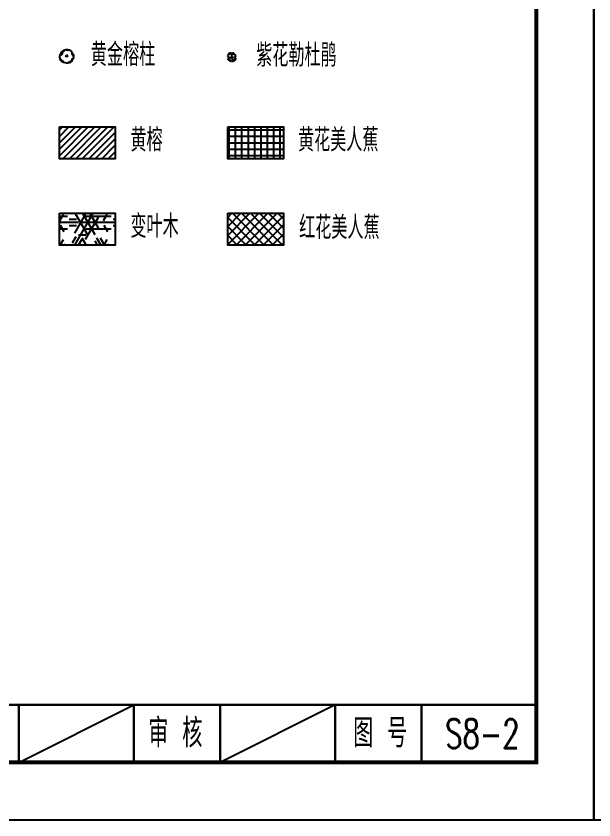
# Model space of a CAD drawing. Extents: x 941299 to 942979, y 2579300 to 2579597.
# Drawn here: x 941618.3 to 941718.7, y 2579299.9 to 2579439.6 of the extents above; entities that cross this region are included whole.
import ezdxf
from ezdxf.enums import TextEntityAlignment as Align

# ---------------------------------------------------------------- set-up
doc = ezdxf.new("R2010")
doc.units = 0
doc.layers.get('0').update_dxf_attribs({"linetype": 'CONTINUOUS'})
for name, color, linetype in [('fz', 7, 'CONTINUOUS'), ('图框', 7, 'CONTINUOUS'), ('尺寸标注', 2, 'CONTINUOUS'), ('文字', 7, 'CONTINUOUS'), ('绿化工程', 3, 'CONTINUOUS')]:
    doc.layers.add(name, color=color, linetype=linetype)
doc.styles.get("Standard").update_dxf_attribs({"font": 'simplex1.shx', "width": 0.7, "bigfont": 'hztxt.shx'})

# ---------------------------------------------------------------- blocks, each defined once
blk = doc.blocks.new('series')
at = {"width": 0.75}
for tag, height, p in [('页码', 4, (-35, -19)), ('图名', 5, (-220, -282)), ('图号', 5, (-20, -282))]:
    blk.add_attdef(tag, text='', height=height, dxfattribs=at).set_placement(p, align=Align.MIDDLE_CENTER)
blk = doc.blocks.new('hjrz')
at = {"layer": '绿化工程'}
blk.add_lwpolyline([(-1.17, -0.23, -0.109796), (-1.09, 0.32), (-1.01, 0.32), (-0.97, 0.21), (-0.89, 0.24), (-0.87, 0.3), (-0.92, 0.33), (-0.92, 0.3), (-0.87, 0.24), (-0.86, 0.38), (-0.8, 0.39), (-0.77, 0.35), (-0.8, 0.36), (-0.86, 0.43), (-0.85, 0.48), (-0.77, 0.54), (-0.76, 0.45), (-0.82, 0.49), (-0.86, 0.57), (-0.93, 0.55), (-0.94, 0.61), (-0.93, 0.66), (-0.91, 0.7), (-0.79, 0.76), (-0.74, 0.74), (-0.64, 0.79), (-0.63, 0.88), (-0.69, 0.87), (-0.68, 0.8), (-0.64, 0.84), (-0.6, 0.76), (-0.63, 0.76), (-0.69, 0.9), (-0.68, 0.92), (-0.59, 0.94), (-0.58, 0.84), (-0.57, 0.85), (-0.45, 0.92), (-0.45, 1), (-0.51, 0.97), (-0.51, 1.02), (-0.3, 1.09), (-0.11, 1.12), (-0.06, 1.08), (-0.02, 1.1), (-0.02, 1.17), (0.04, 1.15), (0.06, 1.12), (0.06, 1.09), (0.1, 1.09), (0.16, 1.13), (0.19, 1.07), (0.18, 1.09), (0.16, 1.12), (0.23, 1.11), (0.25, 1.09), (0.18, 1.03), (0.24, 1.02), (0.28, 1.02), (0.24, 1.1), (0.21, 1.08), (0.26, 1.07), (0.31, 1.1), (0.35, 1.11), (0.42, 1.08), (0.87, 0.8), (0.95, 0.63), (0.93, 0.63), (0.88, 0.63), (0.89, 0.55), (0.92, 0.5), (0.93, 0.47), (0.98, 0.53), (0.95, 0.51), (0.95, 0.47), (0.96, 0.46), (0.98, 0.43), (1.03, 0.45), (1.01, 0.51), (0.98, 0.48), (0.96, 0.53), (0.92, 0.42), (0.95, 0.37), (1.01, 0.37), (0.99, 0.24), (1.01, 0.22), (1.07, 0.21), (1.08, 0.22), (1.07, 0.3), (1.04, 0.28), (1.04, 0.24), (1.09, 0.29), (1.11, 0.27), (1.17, 0.25), (1.19, 0.13), (1.17, 0.03), (1.14, 0.05), (1.15, -0.04), (1.17, -0.08), (1.22, -0.07), (1.22, -0.12), (1.2, -0.2), (1.1, -0.54), (1.06, -0.51), (0.99, -0.5), (0.92, -0.55), (0.92, -0.55), (0.94, -0.64), (0.95, -0.72), (0.97, -0.71), (0.97, -0.69), (0.94, -0.69), (0.88, -0.69), (0.89, -0.75), (0.89, -0.72), (0.91, -0.75), (0.91, -0.82), (0.86, -0.85), (0.85, -0.8), (0.84, -0.77), (0.9, -0.81), (0.85, -0.93), (0.7, -0.97), (0.69, -0.92), (0.6, -0.93), (0.6, -0.97), (0.55, -1.01), (0.65, -1.09), (0.49, -1.2), (0.37, -1.18), (0.35, -1.04), (0.25, -1.12), (0.26, -1.18), (0.29, -1.16), (0.28, -1.15), (0.19, -1.2), (0.19, -1.25), (0.04, -1.25), (-0.53, -1.14), (-0.58, -1.05), (-0.54, -0.97), (-0.56, -0.95), (-0.62, -0.88), (-0.63, -0.88), (-0.62, -0.93), (-0.71, -0.96), (-0.75, -0.92), (-0.75, -0.91), (-0.72, -0.91), (-0.71, -1.03), (-0.74, -0.97), (-0.77, -0.94), (-0.92, -0.82), (-0.96, -0.59), (-0.99, -0.63), (-0.97, -0.67), (-0.9, -0.71), (-0.99, -0.74), (-1.05, -0.59)], format="xyb", close=True, dxfattribs=at)
blk.add_lwpolyline([(0.02, -0.12, 0.341229), (-0.15, -0.05, 0.378084), (-0.07, 0.13, 0.605877), (0.07, 0.17, 0.18944), (0.16, -0.06, 0.643209), (0.02, -0.12, 2.233797)], format="xyb", dxfattribs=at)
for points, const_width in [([(0, -0.03, 1), (0, 0.03, 1)], 0.0533), ([(0, -0.02, 1), (0, 0.02, 1)], 0.0426)]:
    blk.add_lwpolyline(points, format="xyb", close=True, dxfattribs=dict(at, const_width=const_width))
blk = doc.blocks.new('hh')
at = {"layer": '绿化工程'}
for p, q in [((-0.288, 0.177), (-0.303, 0.167)), ((-0.303, 0.167), (-0.281, 0.147)), ((-0.293, 0.116), (-0.3, 0.097)), ((-0.3, 0.097), (-0.287, 0.087)), ((-0.26, 0.128), (-0.293, 0.116)), ((-0.263, 0.19), (-0.288, 0.177)), ((-0.287, 0.087), (-0.249, 0.095)), ((-0.266, 0.016), (-0.285, -0.009)), ((-0.281, 0.147), (-0.238, 0.145)), ((-0.163, 0.029), (-0.266, 0.016)), ((-0.219, 0.2), (-0.263, 0.19)), ((-0.23, 0.14), (-0.26, 0.128)), ((-0.249, 0.095), (-0.236, 0.08)), ((-0.238, 0.145), (-0.23, 0.14)), ((-0.236, 0.08), (-0.208, 0.055)), ((-0.195, 0.207), (-0.219, 0.2)), ((-0.208, 0.055), (-0.149, 0.054)), ((-0.197, 0.247), (-0.198, 0.226)), ((-0.198, 0.226), (-0.195, 0.207)), ((-0.176, 0.27), (-0.197, 0.247)), ((-0.155, 0.267), (-0.176, 0.27)), ((-0.149, 0.054), (-0.163, 0.029)), ((-0.128, 0.19), (-0.155, 0.267)), ((-0.078, 0.155), (-0.128, 0.19)), ((-0.118, 0.264), (-0.127, 0.256)), ((-0.127, 0.256), (-0.109, 0.231)), ((-0.085, 0.282), (-0.118, 0.264)), ((-0.109, 0.231), (-0.112, 0.204)), ((-0.112, 0.204), (-0.078, 0.181)), ((-0.099, 0.303), (-0.095, 0.288)), ((-0.071, 0.303), (-0.099, 0.303)), ((-0.095, 0.288), (-0.085, 0.282)), ((-0.078, 0.181), (-0.043, 0.15)), ((-0.043, 0.15), (-0.078, 0.155)), ((-0.03, 0.01), (-0.074, 0.004)), ((-0.074, 0.004), (-0.065, -0.034)), ((-0.046, 0.282), (-0.071, 0.303)), ((-0.028, 0.275), (-0.046, 0.282)), ((-0.016, 0.049), (-0.034, 0.044)), ((-0.034, 0.044), (-0.03, 0.01)), ((-0.032, 0.303), (-0.032, 0.296)), ((0.001, 0.303), (-0.032, 0.303)), ((-0.032, 0.296), (-0.017, 0.29)), ((-0.017, 0.29), (-0.028, 0.275)), ((0.016, 0.055), (-0.016, 0.049)), ((0.004, 0.244), (0.001, 0.303)), ((0.02, 0.21), (0.004, 0.244)), ((0.052, 0.075), (0.016, 0.055)), ((0.034, 0.234), (0.02, 0.21)), ((0.027, 0.016), (0.058, 0.027)), ((0.033, -0.002), (0.027, 0.016)), ((0.06, 0.289), (0.034, 0.234)), ((0.071, 0.056), (0.052, 0.075)), ((0.058, 0.027), (0.071, 0.056)), ((0.078, 0.3), (0.06, 0.289)), ((0.079, 0.288), (0.078, 0.3)), ((0.095, 0.263), (0.079, 0.288)), ((0.122, 0.282), (0.095, 0.263)), ((0.12, 0.045), (0.125, 0.072)), ((0.161, 0.049), (0.12, 0.045)), ((0.155, 0.283), (0.122, 0.282)), ((0.125, 0.072), (0.166, 0.089)), ((0.128, 0.158), (0.15, 0.206)), ((0.173, 0.168), (0.128, 0.158)), ((0.144, 0.254), (0.155, 0.283)), ((0.163, 0.261), (0.144, 0.254)), ((0.15, 0.206), (0.168, 0.235)), ((0.218, 0.041), (0.161, 0.049)), ((0.168, 0.235), (0.163, 0.261)), ((0.166, 0.089), (0.206, 0.089)), ((0.207, 0.213), (0.173, 0.168)), ((0.206, 0.089), (0.265, 0.076)), ((0.242, 0.197), (0.207, 0.213)), ((0.213, -0.009), (0.236, 0.009)), ((0.236, 0.009), (0.218, 0.041)), ((0.221, 0.166), (0.244, 0.178)), ((0.238, 0.151), (0.221, 0.166)), ((0.264, 0.153), (0.238, 0.151)), ((0.244, 0.178), (0.242, 0.197)), ((0.278, 0.14), (0.264, 0.153)), ((0.265, 0.076), (0.277, 0.087)), ((0.277, 0.087), (0.278, 0.14)), ((-0.285, -0.009), (-0.298, -0.036)), ((-0.298, -0.036), (-0.26, -0.045)), ((-0.267, -0.062), (-0.278, -0.089)), ((-0.278, -0.089), (-0.23, -0.15)), ((-0.26, -0.045), (-0.267, -0.062)), ((-0.23, -0.15), (-0.221, -0.149)), ((-0.221, -0.149), (-0.174, -0.14)), ((-0.157, -0.172), (-0.177, -0.205)), ((-0.177, -0.205), (-0.141, -0.255)), ((-0.174, -0.14), (-0.157, -0.172)), ((-0.141, -0.255), (-0.084, -0.268)), ((-0.11, -0.235), (-0.087, -0.238)), ((-0.087, -0.257), (-0.11, -0.235)), ((-0.087, -0.238), (-0.078, -0.262)), ((-0.084, -0.268), (-0.087, -0.257)), ((-0.078, -0.262), (-0.065, -0.27)), ((-0.065, -0.034), (-0.034, -0.042)), ((-0.065, -0.27), (-0.048, -0.268)), ((-0.06, -0.221), (-0.032, -0.191)), ((-0.052, -0.242), (-0.06, -0.221)), ((-0.048, -0.268), (-0.052, -0.242)), ((-0.034, -0.042), (-0.015, -0.05)), ((-0.032, -0.191), (-0.021, -0.157)), ((-0.021, -0.157), (-0.006, -0.131)), ((-0.015, -0.05), (0.021, -0.065)), ((-0.006, -0.131), (0.005, -0.138)), ((0.01, -0.165), (-0.004, -0.201)), ((-0.004, -0.201), (0.015, -0.258)), ((0.005, -0.138), (0.01, -0.165)), ((0.015, -0.258), (0.05, -0.27)), ((0.021, -0.065), (0.051, -0.052)), ((0.054, -0.026), (0.033, -0.002)), ((0.035, -0.037), (0.054, -0.026)), ((0.051, -0.052), (0.035, -0.037)), ((0.05, -0.27), (0.099, -0.27)), ((0.099, -0.27), (0.109, -0.224)), ((0.109, -0.224), (0.118, -0.224)), ((0.134, -0.243), (0.117, -0.27)), ((0.117, -0.27), (0.144, -0.261)), ((0.118, -0.224), (0.134, -0.243)), ((0.144, -0.261), (0.151, -0.241)), ((0.146, -0.221), (0.166, -0.23)), ((0.151, -0.241), (0.146, -0.221)), ((0.156, -0.167), (0.177, -0.154)), ((0.176, -0.193), (0.156, -0.167)), ((0.166, -0.23), (0.168, -0.241)), ((0.168, -0.241), (0.167, -0.253)), ((0.167, -0.253), (0.181, -0.262)), ((0.199, -0.238), (0.176, -0.193)), ((0.177, -0.154), (0.206, -0.157)), ((0.181, -0.262), (0.199, -0.238)), ((0.206, -0.157), (0.232, -0.161)), ((0.245, -0.023), (0.213, -0.009)), ((0.232, -0.161), (0.258, -0.145)), ((0.267, -0.037), (0.245, -0.023)), ((0.258, -0.145), (0.283, -0.136)), ((0.285, -0.062), (0.267, -0.037)), ((0.27, -0.099), (0.285, -0.062)), ((0.283, -0.136), (0.27, -0.099))]:
    blk.add_line(p, q, dxfattribs=at)

msp = doc.modelspace()

# ---------------------------------------------------------------- hatches: boundary and pattern name
at = {"layer": '绿化工程'}
h = msp.add_hatch(dxfattribs=at)
h.set_pattern_fill('ANSI31', color=9, scale=0.25, style=0)
h.set_pattern_definition([(45, (-1624.0386, 43.6188), (-0.56126600757, 0.56126600757), [])])
h.paths.add_polyline_path([(941625.81213, 2579420.3141), (941635.49634, 2579420.3141), (941635.49634, 2579414.78192), (941625.81213, 2579414.78192)])
h = msp.add_hatch(dxfattribs=at)
h.set_pattern_fill('ANSI37', color=9, scale=0.35, angle=45, style=0)
h.set_pattern_definition([(90, (-1594.8057, 32.9756), (-1.11125, 1e-16), []), (180, (-1594.8057, 32.9756), (-1e-16, -1.11125), [])])
h.paths.add_polyline_path([(941655.045, 2579420.3141), (941664.72921, 2579420.3141), (941664.72921, 2579414.78192), (941655.045, 2579414.78192)])
h = msp.add_hatch(dxfattribs=at)
h.set_pattern_fill('ESCHER', color=9, scale=0.25, style=0)
h.set_pattern_definition([(60, (-1624.0386, 49.905), (-7.620009893, 5.712e-06), [6.985, -0.635]), (180, (-1624.0386, 49.905), (3.81, -6.599125), [6.985, -0.635]), (300, (-1624.0386, 49.905), (7.620009893, 5.712e-06), [6.985, -0.635]), (60, (-1623.4036, 49.905), (-7.620009893, 5.712e-06), [1.27, -6.35]), (300, (-1623.4036, 49.905), (7.620009893, 5.712e-06), [1.27, -6.35]), (60, (-1624.356, 50.455), (-7.620009893, 5.712e-06), [1.27, -6.35]), (180, (-1624.356, 50.455), (3.81, -6.599125), [1.27, -6.35]), (300, (-1624.356, 49.355), (7.620009893, 5.712e-06), [1.27, -6.35]), (180, (-1624.356, 49.355), (3.81, -6.599125), [1.27, -6.35]), (60, (-1626.5786, 49.905), (-7.620009893, 5.712e-06), [1.27, -6.35]), (300, (-1626.5786, 49.905), (7.620009893, 5.712e-06), [1.27, -6.35]), (60, (-1622.7686, 47.7055), (-7.620009893, 5.712e-06), [1.27, -6.35]), (180, (-1622.7686, 47.7055), (3.81, -6.599125), [1.27, -6.35]), (300, (-1622.7686, 52.105), (7.620009893, 5.712e-06), [1.27, -6.35]), (180, (-1622.7686, 52.105), (3.81, -6.599125), [1.27, -6.35]), (0, (-1622.7686, 51.005), (-3.81, 6.599125), [4.445, -3.175]), (0, (-1622.7686, 48.8053), (-3.81, 6.599125), [4.445, -3.175]), (120, (-1623.721, 51.555), (-7.620009893, -5.712e-06), [4.445, -3.175]), (120, (-1625.626, 50.455), (-7.620009893, -5.712e-06), [4.445, -3.175]), (240, (-1625.626, 49.355), (3.810009893, -6.599119288), [4.445, -3.175]), (240, (-1623.721, 48.2554), (3.810009893, -6.599119288), [4.445, -3.175])])
h.paths.add_polyline_path([(941625.81213, 2579405.3141), (941635.49634, 2579405.3141), (941635.49634, 2579399.78192), (941625.81213, 2579399.78192)])
h = msp.add_hatch(dxfattribs=at)
h.set_pattern_fill('ANSI37', color=9, scale=0.35, style=0)
h.set_pattern_definition([(45, (-1567.3079, 17.0693), (-0.7857724106, 0.7857724106), []), (135, (-1567.3079, 17.0693), (-0.7857724106, -0.7857724106), [])])
h.paths.add_polyline_path([(941655.045, 2579405.3141), (941664.72921, 2579405.3141), (941664.72921, 2579399.78192), (941655.045, 2579399.78192)])

# ---------------------------------------------------------------- linework, layer by layer
for points in [[(941718.72533, 2579299.85013), (941718.72533, 2579596.85013), (941298.72533, 2579596.85013), (941298.72533, 2579299.85013)], [(941718.72533, 2579299.85013), (941718.72533, 2579596.85013), (941298.72533, 2579596.85013), (941298.72533, 2579299.85013)], [(942138.72533, 2579299.85013), (942138.72533, 2579596.85013), (941718.72533, 2579596.85013), (941718.72533, 2579299.85013)]]:
    msp.add_lwpolyline(points, close=True)
at = {"layer": '图框'}
for p, q in [((941618.72533, 2579309.85013), (941638.72533, 2579319.85013)), ((941673.72533, 2579319.85013), (941653.72533, 2579309.85013))]:
    msp.add_line(p, q, dxfattribs=at)
for points, const_width in [([(941708.72533, 2579586.85013), (941328.72533, 2579586.85013), (941328.72533, 2579309.85013), (941708.72533, 2579309.85013), (941708.72533, 2579586.85013)], 0.7), ([(941328.72533, 2579319.85013), (941708.72533, 2579319.85013)], 0.4), ([(941618.72533, 2579309.85013), (941618.72533, 2579319.85013)], 0.4), ([(941638.72533, 2579309.85013), (941638.72533, 2579319.85013)], 0.4), ([(941653.72533, 2579309.85013), (941653.72533, 2579319.85013)], 0.4), ([(941673.72533, 2579309.85013), (941673.72533, 2579319.85013)], 0.4), ([(941688.72533, 2579309.85013), (941688.72533, 2579319.85013)], 0.4)]:
    msp.add_lwpolyline(points, dxfattribs=dict(at, const_width=const_width))
at = {"layer": '尺寸标注', "color": 3}
for points in [[(941625.81213, 2579420.3141), (941635.49634, 2579420.3141), (941635.49634, 2579414.78192), (941625.81213, 2579414.78192)], [(941655.045, 2579420.3141), (941664.72921, 2579420.3141), (941664.72921, 2579414.78192), (941655.045, 2579414.78192)], [(941625.81213, 2579405.3141), (941635.49634, 2579405.3141), (941635.49634, 2579399.78192), (941625.81213, 2579399.78192)], [(941655.045, 2579405.3141), (941664.72921, 2579405.3141), (941664.72921, 2579399.78192), (941655.045, 2579399.78192)]]:
    msp.add_lwpolyline(points, close=True, dxfattribs=at)

# ---------------------------------------------------------------- block references
at = {"layer": 'fz'}
msp.add_blockref('hjrz', (941627.0403, 2579432.63801), dxfattribs=at)
at = {"layer": '图框'}
ref = msp.add_blockref('series', (941719.333, 2579596.85013), dxfattribs=at)
ref.add_attrib('图号', 'S8-2', dxfattribs={"layer": '0', "height": 5, "width": 0.7}).set_placement((941699.333, 2579314.85013), align=Align.MIDDLE_CENTER)
at = {"layer": '文字', "xscale": 2.500000000049444, "yscale": 2.5, "zscale": 2.5, "rotation": 179.1724927145202}
msp.add_blockref('hh', (941655.73983, 2579432.48955), dxfattribs=at)

# ---------------------------------------------------------------- texts
at = {"layer": '图框', "width": 0.7}
for s, p in [('审 核', (941645.94546, 2579314.94472)), ('图 号', (941681.56463, 2579314.94472))]:
    msp.add_text(s, height=5, dxfattribs=at).set_placement(p, align=Align.MIDDLE_CENTER)
at = {"layer": '文字', "linetype": 'Continuous', "width": 0.7}
for s, p in [('黄金榕柱', (941631.24807, 2579430.89724)), ('紫花勒杜鹃', (941659.99939, 2579430.80286)), ('黄榕', (941638.12578, 2579416.05672)), ('黄花美人蕉', (941667.26884, 2579416.05672)), ('变叶木', (941638.12578, 2579401.05672)), ('红花美人蕉', (941667.46392, 2579400.8368))]:
    msp.add_text(s, height=4, dxfattribs=at).set_placement(p)

doc.saveas('drawing.dxf')
